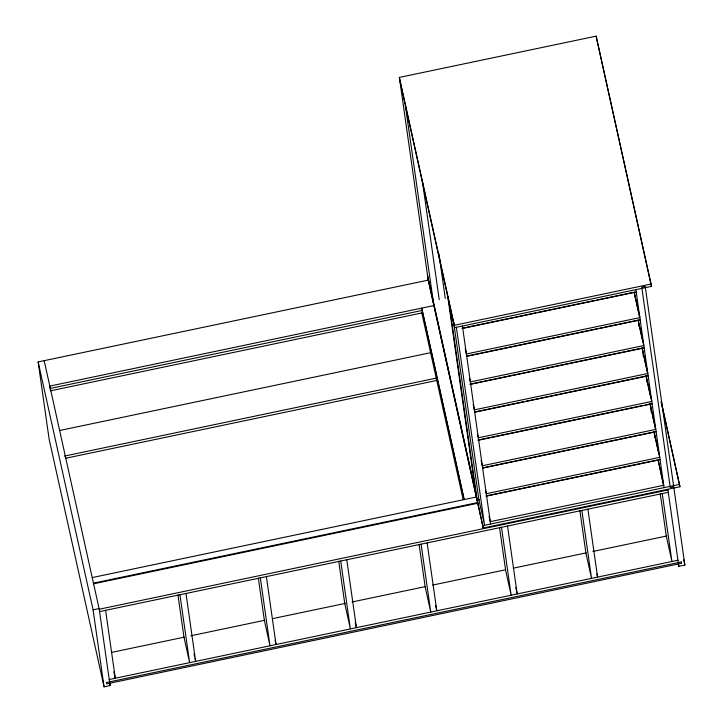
<?xml version="1.0" encoding="UTF-8"?>
<svg xmlns="http://www.w3.org/2000/svg" width="723" height="723" viewBox="0 0 723 723"><rect width="100%" height="100%" fill="white"/><g stroke="black" fill="none" stroke-linecap="round" stroke-linejoin="round"><path stroke-width="1.08" d="M661.283 401.753L679.936 486.751L483.172 528.016L428.215 280.135L399.358 77.415L596.123 36.15L651.08 284.031L651.414 286.398L454.65 327.664L399.692 79.783M104.058 686.85L93.086 609.814L99.132 608.549L110.095 685.585L104.058 686.85L49.101 438.969L38.138 361.934L428.477 280.072M434.116 305.504L49.815 386.091L50.149 388.459L422.304 310.411M422.639 312.779L50.483 390.818L50.267 389.245M454.65 327.664L454.315 325.296L651.08 284.031M461.861 328.323L535.888 312.797M538.102 312.336L594.451 300.515M596.656 300.054L633.122 292.408M462.756 328.396L636.222 292.02M59.801 430.465L430.854 352.652M466.95 356.041L597.325 328.694M599.53 328.233L638.201 320.126L643.841 345.549L470.375 381.925L469.67 378.744M466.733 356.34L640.198 319.964M64.329 456.114L437.596 377.84M65.775 458.246L436.828 380.434M469.823 384.211L642.178 348.07L647.817 373.493L474.351 409.869L473.176 404.573M470.709 384.293L644.175 347.917M474.903 411.929L523.515 401.735M525.729 401.274L646.163 376.014L651.794 401.437L478.328 437.813L477.623 434.64M474.686 412.237L648.151 375.861M477.776 440.108L643.506 405.35M645.72 404.889L650.14 403.958L655.77 429.39L482.313 465.766L481.138 460.47M478.671 440.18L652.137 403.805M482.865 467.817L654.116 431.911L659.756 457.334L486.29 493.71L485.585 490.528M482.648 468.124L656.113 431.748M92.264 577.569L476.565 496.972M485.739 495.996L538.771 484.88M540.976 484.41L656.99 460.081M486.624 496.077L660.09 459.692M479.403 499.765L477.198 500.226L449.01 302.241M93.493 583.127L477.795 502.539M93.592 583.804L477.894 503.208M483.172 528.016L482.837 525.648L679.602 484.383M667.953 489.959L99.232 609.227L44.175 360.669M99.566 611.595L668.287 492.327M111.324 652.453L184.211 637.171M190.836 635.779L264.826 620.262M272.553 618.644L345.44 603.362M352.065 601.97L424.952 586.687M432.679 585.07L505.567 569.778L499.494 527.492M513.303 568.161L586.181 552.878M592.806 551.486L666.796 535.969M109.236 679.503L677.957 560.235M678.337 564.112L678.825 566.317L684.862 565.052L673.899 488.016M651.414 286.398L596.123 36.15M661.129 401.916L679.936 486.751M634.225 292.173L639.864 317.605L466.398 353.981L465.223 348.685M634.559 294.541L638.554 312.553M639.024 314.668L639.494 316.791M638.77 323.552L643 342.612M642.521 350.438L647.212 371.622M646.498 378.382L650.962 398.509M650.474 406.326L654.469 424.338M654.939 426.453L655.409 428.576M683.642 559.539L684.862 565.052M654.451 434.27L658.915 454.396M662.422 480.226L658.093 459.855L663.732 485.278L490.266 521.654L489.091 516.358M662.892 482.349L663.362 484.464M596.873 573.917L597.578 577.09L587.907 509.182M515.779 587.591L517.189 593.954L507.519 526.037M399.358 77.415L454.315 325.296M505.513 569.796L511.152 595.219L501.482 527.302M427.546 275.4L475.626 492.3M427.88 277.768L482.837 525.648M464.22 499.566L421.771 308.088L422.105 310.456M422.087 310.357L464.067 499.729M421.672 312.354L463.163 499.53M435.635 605.513L436.809 610.808L427.139 542.892M355.246 622.367L356.421 627.663L346.76 559.756M275.101 640.28L276.041 644.518L266.371 576.611M194.008 653.963L194.478 656.077M194.948 658.201L195.653 661.373L185.992 593.466M113.863 671.875L115.273 678.237L105.603 610.32M109.607 683.38L110.095 685.585M38.138 361.934L93.086 609.814M667.853 489.281L678.825 566.317M635.879 289.652L664.066 487.645M634.207 292.038L634.839 296.484M638.165 319.846L639.114 326.516M642.123 347.655L642.756 352.101M643.072 354.324L643.389 356.547M646.082 375.463L647.031 382.133M650.04 403.271L650.673 407.718M650.989 409.941L651.306 412.164M654.116 431.911L654.948 437.749M662.25 493.592L671.92 561.5L666.281 536.077L660.262 493.773M581.861 510.447L591.531 578.355L585.892 552.932L579.873 510.628M462.413 326.037L490.601 524.021M456.376 327.302L484.564 525.287L478.924 499.864L453.276 319.674M447.781 296.674L475.969 494.668M438.951 253.936L445.287 298.427M422.142 179.575L439.241 299.702M405.332 105.206L433.52 303.19M421.102 544.166L430.763 612.074L425.133 586.651L419.105 544.347M340.714 561.021L350.384 628.929L344.744 603.506L338.726 561.202M260.334 577.876L269.995 645.784L264.365 620.361L258.337 578.057M179.946 594.731L189.616 662.648L183.976 637.225L177.957 594.912M645.205 286.453L641.753 287.176L670.284 487.591L673.737 486.868L645.205 286.453M681.4 561.952L106.462 682.521L106.652 683.868L681.59 563.298L681.4 561.952"/></g></svg>
